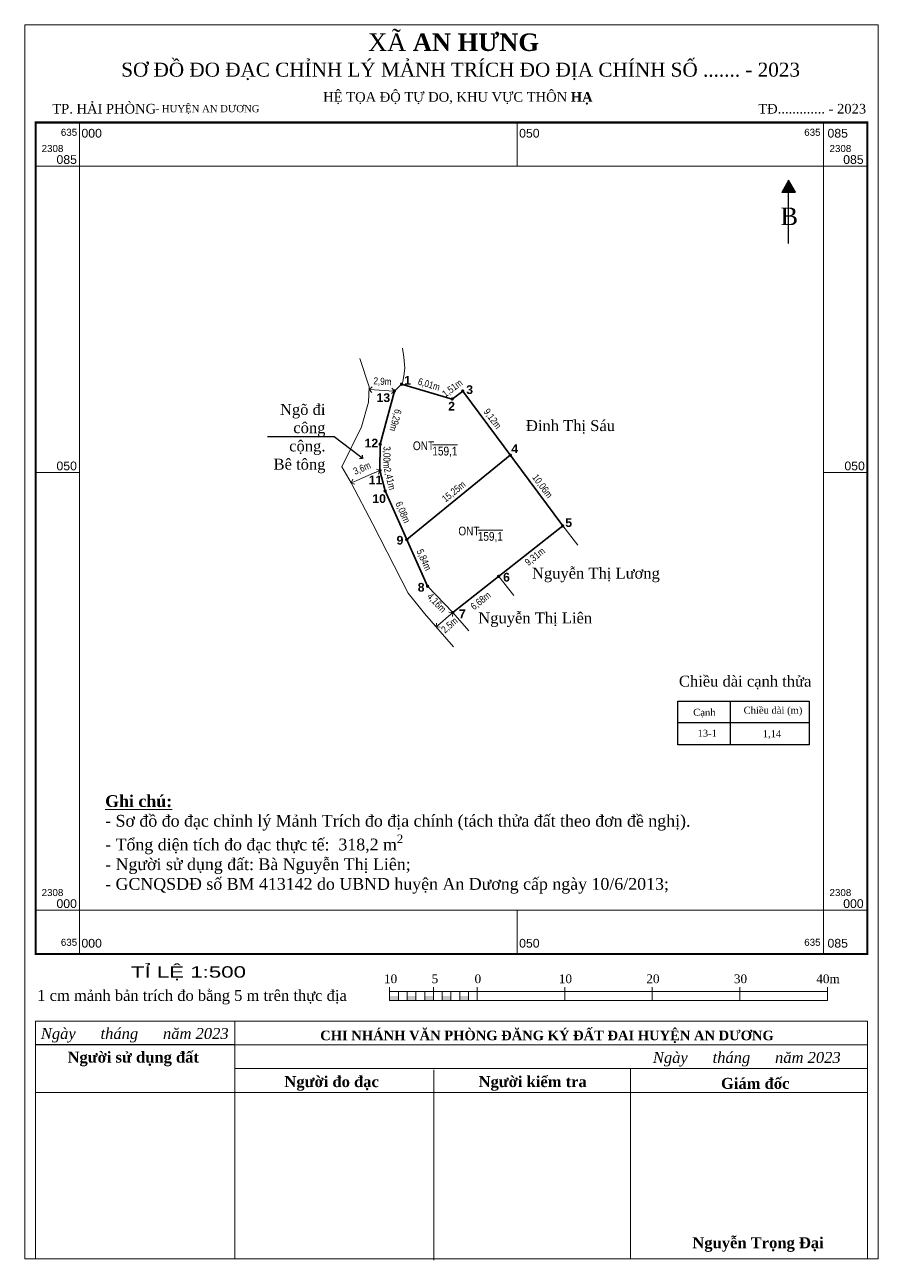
# Model space of a CAD drawing. Header units: metres. Extents: x -95 to 475, y 248 to 679.
# Drawn here: x 72.7 to 170.2, y 248 to 389.1 of the extents above; entities that cross this region are included whole.
import ezdxf
from ezdxf import colors
from ezdxf.entities.mleader import LeaderData, LeaderLine
from ezdxf.enums import TextEntityAlignment as Align
from ezdxf.math import Vec2, Vec3

# ---------------------------------------------------------------- set-up
doc = ezdxf.new("R2010")
doc.units = ezdxf.units.M
doc.header["$LTSCALE"] = 0.2
doc.header["$PDMODE"] = 3
doc.header["$PDSIZE"] = -3
doc.linetypes.add('HIDDEN', pattern=[9.525, 6.35, -3.175])
doc.layers.add('0 @ 0.5', color=7, linetype='Continuous')
doc.layers.add('Heaven2407', color=2, linetype='Continuous')
for name, color, linetype, lineweight in [('NOI @ 0.5', 4, 'Continuous', 5), ('Thanh', 8, 'Continuous', 9), ('Thêm và ngõ @ 0.5', 3, 'Continuous', 13), ('Đậm', 1, 'Continuous', 35), ('Đỏ', 1, 'HIDDEN', 13)]:
    doc.layers.add(name, color=color, linetype=linetype, lineweight=lineweight)
doc.styles.add('Annotative', font='times.ttf', dxfattribs={"height": 2.5})
doc.styles.add('DIM', font='ARIALN.TTF', dxfattribs={"height": 1.6})
doc.styles.add('Free', font='times.ttf')
doc.styles.add('Land House', font='ARIALN.TTF', dxfattribs={"height": 2})
doc.styles.add('Point', font='arialbd.ttf', dxfattribs={"height": 2.5})
doc.styles.add('style1', font='times.ttf', dxfattribs={"height": 0.8})
doc.styles.add('Unicode', font='times.ttf')
doc.dimstyles.new('Kích thước cạnh', dxfattribs={"dimtxt": 1.6, "dimasz": 2.5, "dimexe": 1.25, "dimexo": 0.625, "dimtad": 1, "dimzin": 4, "dimtxsty": 'DIM', "dimcen": 2.5, "dimse1": 1, "dimse2": 1, "dimsd1": 1, "dimsd2": 1, "dimadec": 0, "dimazin": 0, "dimtfac": 1, "dimtmove": 0, "dimatfit": 3, "dimfxl": 1, "dimarcsym": 0})
doc.dimstyles.new('Kích thước ngõ', dxfattribs={"dimtxt": 1.6, "dimasz": 1.25, "dimexe": 1.25, "dimexo": 1, "dimgap": 1, "dimtad": 1, "dimtoh": 1, "dimdec": 1, "dimzin": 4, "dimtxsty": 'DIM', "dimblk": 'OPEN90', "dimcen": 0, "dimse1": 1, "dimse2": 1, "dimclrd": 3, "dimclre": 3, "dimclrt": 2, "dimadec": 0, "dimazin": 0, "dimtfac": 1, "dimtdec": 1, "dimtmove": 2, "dimatfit": 3, "dimldrblk": 'OPEN90', "dimfxl": 1, "dimlwd": 13, "dimlwe": 13, "dimarcsym": 1})

# ---------------------------------------------------------------- blocks, each defined once
blk = doc.blocks.new('*D143')
at = {"layer": 'Defpoints', "color": 0, "transparency": 16777216}
for p in [(128.18, 339.96), (134.17, 331.88), (134.17, 331.88)]:
    blk.add_point(p, dxfattribs=at)
at = {"color": 0, "transparency": 16777216, "insert": (131.81, 336.39), "char_height": 0.8, "attachment_point": 5, "rotation": 306.5471, "style": 'DIM'}
blk.add_mtext('10,06m', dxfattribs=at)
blk = doc.blocks.new('*D144')
at = {"layer": 'Defpoints', "color": 0, "transparency": 16777216}
for p in [(126.86, 326.12), (121.61, 321.98), (122.71, 320.59)]:
    blk.add_point(p, dxfattribs=at)
at = {"color": 0, "transparency": 16777216, "insert": (124.84, 323.28), "char_height": 0.8, "attachment_point": 5, "rotation": 38.2329, "style": 'DIM'}
blk.add_mtext('6,68m', dxfattribs=at)
blk = doc.blocks.new('*D145')
at = {"layer": 'Defpoints', "color": 0, "transparency": 16777216}
for p in [(118.74, 324.99), (117.72, 324.02), (121.61, 321.98)]:
    blk.add_point(p, dxfattribs=at)
at = {"color": 0, "transparency": 16777216, "insert": (119.73, 323.06), "char_height": 0.8, "attachment_point": 5, "rotation": 313.6921, "style": 'DIM'}
blk.add_mtext('4,16m', dxfattribs=at)
blk = doc.blocks.new('*D146')
at = {"layer": 'Defpoints', "color": 0, "transparency": 16777216}
for p in [(113.3, 338.21), (113.3, 338.21), (113.89, 335.88)]:
    blk.add_point(p, dxfattribs=at)
at = {"color": 0, "transparency": 16777216, "insert": (114.36, 337.24), "char_height": 0.8, "attachment_point": 5, "rotation": 284.1343, "style": 'DIM'}
blk.add_mtext('2,41m', dxfattribs=at)
blk = doc.blocks.new('*D147')
at = {"layer": 'Defpoints', "color": 0, "transparency": 16777216}
for p in [(115.77, 348.08), (121.54, 346.38), (121.54, 346.38)]:
    blk.add_point(p, dxfattribs=at)
at = {"color": 0, "transparency": 16777216, "insert": (118.88, 347.99), "char_height": 0.8, "attachment_point": 5, "rotation": 343.6313, "style": 'DIM'}
blk.add_mtext('6,01m', dxfattribs=at)
blk = doc.blocks.new('*D148')
at = {"layer": 'Defpoints', "color": 0, "transparency": 16777216}
for p in [(122.68, 347.38), (122.75, 347.28), (121.54, 346.38)]:
    blk.add_point(p, dxfattribs=at)
at = {"color": 0, "transparency": 16777216, "insert": (121.6, 347.56), "char_height": 0.8, "attachment_point": 5, "rotation": 36.7451, "style": 'DIM'}
blk.add_mtext('1,51m', dxfattribs=at)
blk = doc.blocks.new('*D149')
at = {"layer": 'Defpoints', "color": 0, "transparency": 16777216}
for p in [(134.17, 331.88), (135.19, 330.59), (126.86, 326.12)]:
    blk.add_point(p, dxfattribs=at)
at = {"color": 0, "transparency": 16777216, "insert": (131.04, 328.33), "char_height": 0.8, "attachment_point": 5, "rotation": 38.2329, "style": 'DIM'}
blk.add_mtext('9,31m', dxfattribs=at)
blk = doc.blocks.new('Moc')
at = {"layer": 'Đỏ', "lineweight": 13}
h = blk.add_hatch(color=6, dxfattribs=at)
edge = h.paths.add_edge_path()
edge.add_arc((0, 0), 0.25, 0, 360)
blk = doc.blocks.new('_Open90')
at = {"color": 0, "linetype": 'ByBlock', "lineweight": -2}
for p, q in [((0, 0), (-1, 0)), ((-0.5, 0.5), (0, 0)), ((0, 0), (-0.5, -0.5))]:
    blk.add_line(p, q, dxfattribs=at)
blk = doc.blocks.new('*D150')
at = {"color": 3, "linetype": 'Continuous', "lineweight": 13, "transparency": 16777216}
blk.add_line((121.14, 321.57), (120.19, 320.75), dxfattribs=at)
at = {"layer": 'Defpoints', "color": 0, "transparency": 16777216}
for p in [(121.61, 321.98), (119.72, 320.34), (119.72, 320.34)]:
    blk.add_point(p, dxfattribs=at)
at = {"color": 3, "lineweight": 13, "transparency": 16777216, "xscale": 0.625, "yscale": 0.625, "zscale": 0.625}
for p, rotation in [((121.61, 321.98), 40.93502440446971), ((119.72, 320.34), 220.9350244044697)]:
    blk.add_blockref('_Open90', p, dxfattribs=dict(at, rotation=rotation))
at = {"color": 2, "transparency": 16777216, "insert": (121.28, 320.49), "char_height": 0.8, "attachment_point": 5, "rotation": 40.935, "style": 'DIM'}
blk.add_mtext('2,5m', dxfattribs=at)
blk = doc.blocks.new('*D151')
at = {"layer": 'Defpoints', "color": 0, "transparency": 16777216}
for p in [(113.32, 341.21), (113.3, 338.21), (114.8, 338.2)]:
    blk.add_point(p, dxfattribs=at)
at = {"color": 0, "transparency": 16777216, "insert": (114.02, 339.71), "char_height": 0.8, "attachment_point": 5, "rotation": 269.5604, "style": 'DIM'}
blk.add_mtext('3,00m', dxfattribs=at)
blk = doc.blocks.new('*D152')
at = {"layer": 'Defpoints', "color": 0, "transparency": 16777216}
for p in [(114.94, 347.29), (113.32, 341.21), (114.98, 340.77)]:
    blk.add_point(p, dxfattribs=at)
at = {"color": 0, "transparency": 16777216, "insert": (115.01, 343.97), "char_height": 0.8, "attachment_point": 5, "rotation": 255.0983, "style": 'DIM'}
blk.add_mtext('6,29m', dxfattribs=at)
blk = doc.blocks.new('*D153')
at = {"color": 3, "linetype": 'Continuous', "lineweight": 13, "transparency": 16777216}
blk.add_line((114.31, 347.33), (112.68, 347.42), dxfattribs=at)
at = {"layer": 'Defpoints', "color": 0, "transparency": 16777216}
for p in [(112.06, 347.46), (112.06, 347.46), (114.94, 347.29)]:
    blk.add_point(p, dxfattribs=at)
at = {"color": 3, "lineweight": 13, "transparency": 16777216, "xscale": 0.625, "yscale": 0.625, "zscale": 0.625}
for p, rotation in [((112.06, 347.46), 176.685211683833), ((114.94, 347.29), 356.685211683833)]:
    blk.add_blockref('_Open90', p, dxfattribs=dict(at, rotation=rotation))
at = {"color": 2, "transparency": 16777216, "insert": (113.58, 348.33), "char_height": 0.8, "attachment_point": 5, "rotation": 356.6852, "style": 'DIM'}
blk.add_mtext('2,9m', dxfattribs=at)
blk = doc.blocks.new('*D154')
at = {"layer": 'Defpoints', "color": 0, "transparency": 16777216}
for p in [(113.89, 335.88), (116.36, 330.33), (116.36, 330.33)]:
    blk.add_point(p, dxfattribs=at)
at = {"color": 0, "transparency": 16777216, "insert": (115.85, 333.42), "char_height": 0.8, "attachment_point": 5, "rotation": 294.0141, "style": 'DIM'}
blk.add_mtext('6,08m', dxfattribs=at)
blk = doc.blocks.new('*D155')
at = {"layer": 'Defpoints', "color": 0, "transparency": 16777216}
for p in [(122.75, 347.28), (128.18, 339.96), (128.18, 339.96)]:
    blk.add_point(p, dxfattribs=at)
at = {"color": 0, "transparency": 16777216, "insert": (126.1, 344.09), "char_height": 0.8, "attachment_point": 5, "rotation": 306.5471, "style": 'DIM'}
blk.add_mtext('9,12m', dxfattribs=at)
blk = doc.blocks.new('*D156')
at = {"color": 3, "linetype": 'Continuous', "lineweight": 13, "transparency": 16777216}
blk.add_line((112.72, 337.97), (110.59, 337.05), dxfattribs=at)
at = {"layer": 'Defpoints', "color": 0, "transparency": 16777216}
for p in [(113.3, 338.21), (110.02, 336.8), (110.02, 336.8)]:
    blk.add_point(p, dxfattribs=at)
at = {"color": 3, "lineweight": 13, "transparency": 16777216, "xscale": 0.625, "yscale": 0.625, "zscale": 0.625}
for p, rotation in [((113.3, 338.21), 23.29112298959082), ((110.02, 336.8), 203.2911229895908)]:
    blk.add_blockref('_Open90', p, dxfattribs=dict(at, rotation=rotation))
at = {"color": 2, "transparency": 16777216, "insert": (111.27, 338.41), "char_height": 0.8, "attachment_point": 5, "rotation": 23.2911, "style": 'DIM'}
blk.add_mtext('3,6m', dxfattribs=at)
blk = doc.blocks.new('*D157')
at = {"layer": 'Defpoints', "color": 0, "transparency": 16777216}
for p in [(128.18, 339.96), (116.36, 330.33), (116.36, 330.33)]:
    blk.add_point(p, dxfattribs=at)
at = {"color": 0, "transparency": 16777216, "insert": (121.77, 335.76), "char_height": 0.8, "attachment_point": 5, "rotation": 39.1831, "style": 'DIM'}
blk.add_mtext('15,25m', dxfattribs=at)
blk = doc.blocks.new('*D158')
at = {"layer": 'Defpoints', "color": 0, "transparency": 16777216}
for p in [(116.36, 330.33), (118.74, 324.99), (118.74, 324.99)]:
    blk.add_point(p, dxfattribs=at)
at = {"color": 0, "transparency": 16777216, "insert": (118.27, 327.98), "char_height": 0.8, "attachment_point": 5, "rotation": 294.0141, "style": 'DIM'}
blk.add_mtext('5,84m', dxfattribs=at)

msp = doc.modelspace()

# ---------------------------------------------------------------- hatches: boundary and pattern name
at = {"linetype": 'Continuous'}
h = msp.add_hatch(color=256, dxfattribs=at)
h.paths.add_polyline_path([(159.974, 371.379), (159.189, 370.024), (159.974, 370.024)])
h.paths.add_polyline_path([(159.974, 370.024), (160.76, 370.024), (159.974, 371.379)])
at = {"linetype": 'Continuous', "lineweight": 13}
h = msp.add_hatch(color=256, dxfattribs=at)
h.paths.add_polyline_path([(115.405, 278.179), (114.405, 278.179), (114.405, 277.679), (115.405, 277.679)])
h.paths.add_polyline_path([(117.405, 278.179), (116.405, 278.179), (116.405, 277.679), (117.405, 277.679)])
h.paths.add_polyline_path([(119.405, 278.179), (118.405, 278.179), (118.405, 277.679), (119.405, 277.679)])
h.paths.add_polyline_path([(121.405, 278.179), (120.405, 278.179), (120.405, 277.679), (121.405, 277.679)])
h.paths.add_polyline_path([(123.405, 278.179), (122.405, 278.179), (122.405, 277.679), (123.405, 277.679)])

# ---------------------------------------------------------------- linework, layer by layer
at = {"color": 7, "lineweight": 13}
for p, q in [((78.968, 372.975), (78.968, 377.975)), ((128.968, 372.975), (128.968, 377.975)), ((163.968, 372.975), (163.968, 377.975)), ((78.968, 372.975), (73.968, 372.975)), ((168.968, 372.975), (163.968, 372.975)), ((78.968, 337.975), (73.968, 337.975)), ((168.968, 337.975), (163.968, 337.975)), ((78.968, 287.975), (73.968, 287.975)), ((78.968, 282.975), (78.968, 287.975)), ((128.968, 282.975), (128.968, 287.975)), ((163.968, 282.975), (163.968, 287.975)), ((168.968, 287.975), (163.968, 287.975))]:
    msp.add_line(p, q, dxfattribs=at)
at = {"color": 7, "linetype": 'ByBlock', "lineweight": 13}
for q in [(159.189, 370.024), (160.76, 370.024)]:
    msp.add_line((159.974, 371.379), q, dxfattribs=at)
at = {"color": 7, "linetype": 'ByBlock', "lineweight": 30}
msp.add_line((159.974, 364.133), (159.974, 371.379), dxfattribs=at)
at = {"linetype": 'Continuous'}
for p, q in [((159.189, 370.024), (160.76, 370.024)), ((134.171, 331.879), (134.171, 331.879)), ((121.609, 321.982), (121.609, 321.982)), ((96.715, 272.608), (73.968, 272.608))]:
    msp.add_line(p, q, dxfattribs=at)
for p, q in [((121.609, 321.982), (121.609, 321.982)), ((121.609, 321.982), (121.609, 321.982)), ((147.326, 311.871), (162.326, 311.871)), ((147.326, 309.371), (147.326, 311.871)), ((153.326, 309.371), (153.326, 311.871)), ((162.326, 311.871), (162.326, 309.371)), ((162.326, 309.371), (147.326, 309.371)), ((162.326, 309.371), (147.326, 309.371)), ((147.326, 306.871), (147.326, 309.371)), ((153.326, 306.871), (153.326, 309.371)), ((162.326, 309.371), (162.326, 306.871)), ((162.326, 306.871), (147.326, 306.871))]:
    msp.add_line(p, q)
at = {"linetype": 'Continuous', "lineweight": 13}
for p, q in [((163.968, 287.975), (163.968, 282.975)), ((163.968, 287.975), (163.968, 282.975)), ((163.968, 287.975), (168.968, 287.975)), ((114.405, 277.679), (114.405, 279.179)), ((114.405, 278.679), (164.405, 278.679)), ((115.405, 277.679), (115.405, 278.679)), ((116.405, 277.679), (116.405, 278.679)), ((117.405, 277.679), (117.405, 278.679)), ((118.405, 277.679), (118.405, 278.679)), ((119.405, 277.679), (119.405, 279.179)), ((119.405, 277.679), (119.405, 278.679)), ((120.405, 277.679), (120.405, 278.679)), ((121.405, 277.679), (121.405, 278.679)), ((122.405, 277.679), (122.405, 278.679)), ((123.405, 277.679), (123.405, 278.679)), ((124.405, 277.679), (124.405, 279.179)), ((124.405, 277.679), (124.405, 278.679)), ((134.405, 277.679), (134.405, 279.179)), ((144.405, 277.679), (144.405, 279.179)), ((154.405, 277.679), (154.405, 279.179)), ((164.405, 277.679), (164.405, 279.179)), ((114.405, 277.679), (164.405, 277.679))]:
    msp.add_line(p, q, dxfattribs=at)
at = {"color": 7, "linetype": 'Continuous', "lineweight": 5}
for p, q in [((73.968, 275.325), (168.968, 275.325)), ((94.415, 275.325), (168.968, 275.325)), ((96.715, 275.325), (96.715, 248.138)), ((168.968, 275.325), (168.968, 248.138)), ((96.715, 272.608), (168.968, 272.608)), ((96.715, 269.891), (168.968, 269.891)), ((119.461, 269.743), (119.461, 247.99)), ((141.915, 269.891), (141.915, 248.138)), ((168.968, 267.174), (73.968, 267.174)), ((168.968, 267.174), (94.415, 267.174))]:
    msp.add_line(p, q, dxfattribs=at)
at = {"linetype": 'Continuous', "lineweight": 15}
msp.add_line((73.968, 248.138), (168.968, 248.138), dxfattribs=at)
at = {"color": 7, "lineweight": 13, "const_width": 0.25}
msp.add_lwpolyline([(73.968, 282.975), (168.968, 282.975), (168.968, 377.975), (73.968, 377.975)], close=True, dxfattribs=at)
at = {"color": 7, "lineweight": 13}
msp.add_lwpolyline([(78.968, 287.975), (163.968, 287.975), (163.968, 372.975), (78.968, 372.975)], close=True, dxfattribs=at)
at = {"color": 7, "linetype": 'Continuous', "lineweight": 5}
msp.add_lwpolyline([(73.968, 248.138), (73.968, 275.325)], dxfattribs=at)
at = {"layer": 'Defpoints', "linetype": 'Continuous', "lineweight": 13}
msp.add_lwpolyline([(72.718, 248.138), (170.218, 248.138), (170.218, 389.138), (72.718, 389.138)], close=True, dxfattribs=at)
at = {"layer": 'Thanh'}
for p, q in [((134.171, 331.879), (135.912, 329.67)), ((126.857, 326.116), (128.577, 323.921))]:
    msp.add_line(p, q, dxfattribs=at)
at = {"layer": 'Thanh', "linetype": 'Continuous'}
msp.add_line((121.609, 321.982), (123.438, 319.893), dxfattribs=at)
for points in [[(115.772, 348.075), (115.908, 348.386), (116.035, 349.042), (116.119, 349.909), (116.02, 351.163), (115.882, 352.17)], [(121.707, 318.055), (118.381, 321.89), (116.515, 324.199), (112.471, 332.083), (110.019, 336.801), (108.948, 338.629), (111.189, 343.186), (111.973, 346.033), (112.074, 347.775), (110.982, 350.99)]]:
    msp.add_lwpolyline(points, dxfattribs=at)
at = {"layer": 'Đậm', "linetype": 'Continuous'}
for p, q in [((114.939, 347.291), (113.32, 341.21)), ((115.772, 348.075), (114.939, 347.292)), ((114.939, 347.291), (114.939, 347.291)), ((114.939, 347.291), (114.939, 347.291)), ((121.542, 346.38), (115.772, 348.075)), ((122.752, 347.284), (121.542, 346.38)), ((122.752, 347.284), (122.752, 347.284)), ((122.752, 347.284), (122.752, 347.284)), ((122.752, 347.284), (122.752, 347.284)), ((122.752, 347.284), (122.752, 347.284)), ((122.752, 347.284), (122.752, 347.284)), ((134.171, 331.879), (122.752, 347.284)), ((113.32, 341.21), (113.297, 338.213)), ((113.297, 338.213), (113.886, 335.876)), ((113.886, 335.876), (118.735, 324.991)), ((121.609, 321.982), (134.171, 331.879)), ((134.171, 331.879), (134.171, 331.879)), ((134.171, 331.879), (134.171, 331.879)), ((118.735, 324.991), (121.609, 321.982))]:
    msp.add_line(p, q, dxfattribs=at)
at = {"layer": 'Đậm'}
msp.add_line((128.18, 339.961), (116.359, 330.325), dxfattribs=at)

# ---------------------------------------------------------------- block references
at = {"color": 7, "linetype": 'Continuous', "lineweight": 0, "xscale": 0.8000000000000114, "yscale": 0.8000000000000114, "zscale": 0.8000000000000114}
for p in [(114.939, 347.291), (115.772, 348.075), (122.752, 347.284), (121.542, 346.38), (113.32, 341.21), (128.18, 339.961), (113.297, 338.213), (113.886, 335.876), (134.171, 331.879), (116.359, 330.325), (126.857, 326.116), (118.735, 324.991), (121.609, 321.982)]:
    msp.add_blockref('Moc', p, dxfattribs=at)

# ---------------------------------------------------------------- texts
at = {"color": 7, "linetype": 'Continuous', "lineweight": 13, "style": 'Free'}
for s, height, p in [('TP. HẢI PHÒNG', 1.1, (75.863, 379.543, 0.255)), (' - HUYỆN AN DƯƠNG', 0.81, (87.37, 379.543, 0.255))]:
    msp.add_text(s, height=height, dxfattribs=at).set_placement(p, align=Align.MIDDLE_LEFT)
at = {"color": 7, "lineweight": 13, "style": 'Free'}
for s, height, p in [('B', 2, (159.04, 366.25)), ('1 cm mảnh bản trích đo bằng 5 m trên thực địa', 1.25, (74.147, 277.623))]:
    msp.add_text(s, height=height, dxfattribs=at).set_placement(p)
at = {"color": 0, "attachment_point": 1, "style": 'Free'}
for s, insert, char_height, width in [('\\pi39.21855;{\\H1.25x;XÃ \\fTimes New Roman|b1|i0|c0|p18;AN HƯNG}\\P\\pi11.02368;SƠ ĐỒ ĐO ĐẠC CHỈNH LÝ MẢNH TRÍCH ĐO ĐỊA CHÍNH SỐ ....... - 2023', (72.718, 388.138), 1.6, 97.5), ('\\pi33.8573;HỆ TỌA ĐỘ TỰ DO, KHU VỰC THÔN {\\fTimes New Roman|b1|i0|c0|p18;HẠ}', (72.954, 381.438, 0.255), 1.1, 97.75848)]:
    msp.add_mtext(s, dxfattribs=dict(at, insert=insert, char_height=char_height, width=width))
at = {"color": 7, "linetype": 'Continuous', "lineweight": 13}
for s, insert, char_height, attachment_point, style in [('\\A1;{\\f.VnArial|b0|i0|c0|p34;635}', (77.777, 376.842), 0.8, 5, 'Free'), ('\\A1;{\\f.VnArial|b0|i0|c0|p34;000}', (80.363, 376.734), 1, 5, 'Free'), ('\\A1;{\\f.VnArial|b0|i0|c0|p34;050}', (130.363, 376.734), 1, 5, 'Free'), ('\\A1;{\\f.VnArial|b0|i0|c0|p34;635}', (162.69, 376.842), 0.8, 5, 'Free'), ('\\A1;{\\f.VnArial|b0|i0|c0|p34;085}', (165.582, 376.734), 1, 5, 'Free'), ('\\A1;{\\f.VnArial|b0|i0|c0|p34;2308}', (75.89, 374.991), 0.8, 5, 'Free'), ('\\A1;{\\f.VnArial|b0|i0|c0|p34;085}', (77.514, 373.728), 1, 5, 'Free'), ('\\A1;{\\f.VnArial|b0|i0|c0|p34;2308}', (165.89, 374.991), 0.8, 5, 'Free'), ('\\A1;{\\f.VnArial|b0|i0|c0|p34;085}', (167.38, 373.728), 1, 5, 'Free'), ('\\A1;{\\f.VnArial|b0|i0|c0|p34;050}', (77.514, 338.728), 1, 5, 'Free'), ('\\A1;{\\f.VnArial|b0|i0|c0|p34;050}', (167.514, 338.728), 1, 5, 'Free'), ('\\A1;{\\fTimes New Roman|b1|i0|c0|p18;\\L\\C256;Ghi chú:\\fTimes New Roman|b0|i0|c0|p18; \\l\\P- Sơ đồ đo đạc chỉnh lý Mảnh Trích đo địa chính (tách thửa đất theo đơn đề nghị). \\P- Tổng diện tích đo đạc thực tế:  318,2 m\\H0.7x;\\S2^ ;\\H1.429x;\\P- Người sử dụng đất: Bà Nguyễn Thị Liên;\\P- GCNQSDĐ số BM 413142 do UBND huyện An Dương cấp ngày 10/6/2013;}', (81.909, 301.123), 1.35, 1, 'style1'), ('\\A1;{\\f.VnArial|b0|i0|c0|p34;2308}', (75.89, 289.991), 0.8, 5, 'Free'), ('\\A1;{\\f.VnArial|b0|i0|c0|p34;2308}', (165.89, 289.991), 0.8, 5, 'Free'), ('\\A1;{\\f.VnArial|b0|i0|c0|p34;000}', (77.514, 288.728), 1, 5, 'Free'), ('\\A1;{\\f.VnArial|b0|i0|c0|p34;000}', (167.38, 288.728), 1, 5, 'Free'), ('\\A1;{\\f.VnArial|b0|i0|c0|p34;635}', (77.777, 284.31), 0.8, 5, 'Free'), ('\\A1;{\\f.VnArial|b0|i0|c0|p34;000}', (80.363, 284.202), 1, 5, 'Free'), ('\\A1;{\\f.VnArial|b0|i0|c0|p34;050}', (130.363, 284.202), 1, 5, 'Free'), ('\\A1;{\\f.VnArial|b0|i0|c0|p34;635}', (162.69, 284.31), 0.8, 5, 'Free'), ('\\A1;{\\f.VnArial|b0|i0|c0|p34;085}', (165.582, 284.202), 1, 5, 'Free')]:
    msp.add_mtext(s, dxfattribs=dict(at, insert=insert, char_height=char_height, attachment_point=attachment_point, style=style))
at = {"char_height": 0.8, "attachment_point": 1, "style": 'Free'}
for s, width, heights, insert in [('Cạnh', 3.46278, [0], (149.078, 310.991)), ('Chiều dài (m)', 6.59689, [1.107], (154.833, 311.227)), ('13-1', 1.96591, [0], (149.567, 308.593)), ('1,14', 1.96591, [0], (157.012, 308.544))]:
    msp.add_mtext_dynamic_manual_height_columns(s, width=width, gutter_width=12.5, heights=heights, dxfattribs=dict(at, insert=insert))
at = {"color": 7, "lineweight": 13, "style": 'Free'}
for s, insert, char_height, width, attachment_point in [('{\\fArial|b0|i0|c0|p34;\\W1.4;TỈ LỆ 1:\\fArial|b0|i0|c163|p34;5\\fArial|b0|i0|c0|p34;00}', (91.421, 281.577), 1.3, 20.02389, 2), ('{\\fTimes New Roman|b0|i0|c163|p18;1}0', (114.511, 280.139), 1, 4.38686, 5), ('{\\fTimes New Roman|b0|i0|c163|p18;5} ', (119.574, 280.139), 1, 4.38686, 5), ('0 ', (124.479, 280.139), 1, 4.38686, 5), ('10 ', (134.479, 280.139), 1, 4.38686, 5), ('20 ', (144.479, 280.139), 1, 4.38686, 5), ('30 ', (154.479, 280.139), 1, 4.38686, 5), ('40m ', (164.479, 280.139), 1, 4.38686, 5)]:
    msp.add_mtext(s, dxfattribs=dict(at, insert=insert, char_height=char_height, width=width, attachment_point=attachment_point))
at = {"color": 7, "linetype": 'Continuous', "lineweight": 5, "attachment_point": 5, "style": 'Unicode'}
for s, insert, char_height in [('\\A1;{\\fTimes New Roman|b0|i1|c0|p18;Ngày      tháng      năm 2023}', (85.286, 273.693), 1.25), ('\\A1;{\\fTimes New Roman|b1|i0|c0|p18;CHI NHÁNH VĂN PHÒNG ĐĂNG KÝ ĐẤT ĐAI HUYỆN AN DƯƠNG}', (132.377, 273.512), 1.1), ('\\A1;{\\fTimes New Roman|b1|i0|c0|p18;Người sử dụng đất}', (85.116, 270.985), 1.25), ('\\A1;{\\fTimes New Roman|b0|i1|c0|p18;Ngày      tháng      năm 2023}', (155.197, 270.953), 1.25), ('\\A1;{\\fTimes New Roman|b1|i0|c0|p18;Người đo đạc}', (107.777, 268.19), 1.25), ('\\A1;{\\fTimes New Roman|b1|i0|c0|p18;Người kiểm tra}', (130.739, 268.19), 1.25), ('\\A1;{\\fTimes New Roman|b1|i0|c0|p18;Giám đốc}', (156.16, 268.19), 1.25), ('\\A1;{\\fTimes New Roman|b1|i0|c0|p18;Nguyễn Trọng Đại}', (156.484, 249.784), 1.25)]:
    msp.add_mtext(s, dxfattribs=dict(at, insert=insert, char_height=char_height))
at = {"layer": '0 @ 0.5', "insert": (147.446, 314.771), "char_height": 1.25, "attachment_point": 1, "style": 'Annotative'}
msp.add_mtext_dynamic_manual_height_columns('Chiều dài cạnh thửa', width=16.17609, gutter_width=6.25, heights=[0], dxfattribs=at)
at = {"layer": 'Defpoints', "color": 7, "linetype": 'Continuous', "lineweight": 13, "style": 'Free'}
msp.add_text('TĐ............. - 2023', height=1.1, dxfattribs=at).set_placement((156.508, 379.543, 0.255), align=Align.MIDDLE_LEFT)
at = {"layer": 'Heaven2407', "style": 'Point'}
for s, p in [('1', (116.073, 348.016)), ('3', (123.151, 346.948)), ('13', (112.903, 346.034)), ('2', (121.087, 345.058)), ('12', (111.539, 340.841)), ('4', (128.294, 340.194)), ('11', (112.007, 336.623)), ('10', (112.424, 334.503)), ('5', (134.462, 331.755)), ('9', (115.194, 329.746)), ('6', (127.363, 325.525)), ('8', (117.612, 324.373)), ('7', (122.316, 321.339))]:
    msp.add_text(s, height=1, dxfattribs=at).set_placement(p)
at = {"layer": 'NOI @ 0.5', "char_height": 1, "attachment_point": 1, "style": 'Land House'}
for s, insert in [('ONT', (117.059, 341.544)), ('{\\O159,1}', (119.279, 340.931)), ('ONT', (122.251, 331.801)), ('{\\O159,1}', (124.471, 331.189))]:
    msp.add_mtext_dynamic_manual_height_columns(s, width=4.47053, gutter_width=5, heights=[0], dxfattribs=dict(at, insert=insert))
at = {"layer": 'Thêm và ngõ @ 0.5', "char_height": 1.25, "attachment_point": 1, "style": 'Annotative'}
for s, insert in [('Đinh Thị Sáu', (129.97, 343.969)), ('Nguyễn Thị Lương', (130.663, 327.107)), ('Nguyễn Thị Liên', (124.528, 321.996))]:
    msp.add_mtext_dynamic_manual_height_columns(s, width=15.79396, gutter_width=6.25, heights=[0], dxfattribs=dict(at, insert=insert))

# ---------------------------------------------------------------- dimensions: what is measured, and where the dimension line sits
at = {"layer": '0 @ 0.5'}
for base, p1, p2, angle, dimstyle, override, picture, middle in [((112.055, 347.458), (114.939, 347.291), (112.055, 347.458), 176.68521, 'Kích thước ngõ', {"dimscale": 0.5, "dimpost": 'm', "dimtix": 0, "dimtofl": 1, "dimtmove": 2, "dimatfit": 3}, '*D153', (113.585, 348.328)), ((122.683, 347.377), (121.542, 346.38), (122.752, 347.284), 36.74512, 'Kích thước cạnh', {"dimscale": 0.5, "dimpost": 'm', "dimtix": 0, "dimtofl": 1, "dimtmove": 0, "dimatfit": 3}, '*D148', (122.078, 346.925)), ((114.98, 340.769), (114.939, 347.291), (113.32, 341.21), 255.09826, 'Kích thước cạnh', {"dimscale": 0.5, "dimpost": 'm', "dimtix": 0, "dimtofl": 1, "dimtmove": 0, "dimatfit": 3}, '*D152', (115.777, 343.761)), ((114.803, 338.201), (113.32, 341.21), (113.297, 338.213), 269.56042, 'Kích thước cạnh', {"dimscale": 0.5, "dimpost": 'm', "dimtix": 0, "dimtofl": 1, "dimtmove": 0, "dimatfit": 3}, '*D151', (114.814, 339.7)), ((113.297, 338.213), (113.886, 335.876), (113.297, 338.213), 104.1343, 'Kích thước cạnh', {"dimscale": 0.5, "dimpost": 'm', "dimtix": 0, "dimtofl": 1, "dimtmove": 0, "dimatfit": 3}, '*D146', (113.592, 337.044)), ((119.721, 320.345), (121.609, 321.982), (119.721, 320.345), 220.93502, 'Kích thước ngõ', {"dimscale": 0.5, "dimpost": 'm', "dimtix": 0, "dimtofl": 1, "dimtmove": 2, "dimatfit": 3}, '*D150', (121.282, 320.492))]:
    dim = msp.add_linear_dim(base=base, p1=p1, p2=p2, angle=angle, dimstyle=dimstyle, override=override, dxfattribs=at)
    dim.commit()
    dim.dimension.update_dxf_attribs({"geometry": picture, "text_midpoint": middle, "dimtype": 129})
for p1, p2, distance, dimstyle, override, picture, middle in [((115.772, 348.075), (121.542, 346.38), 0, 'Kích thước cạnh', {"dimscale": 0.5, "dimpost": 'm', "dimtix": 0, "dimtofl": 1, "dimtmove": 0, "dimatfit": 3}, '*D147', (118.88, 347.989)), ((122.752, 347.284), (128.18, 339.961), 0, 'Kích thước cạnh', {"dimscale": 0.5, "dimpost": 'm', "dimtix": 0, "dimtofl": 1, "dimtmove": 0, "dimatfit": 3}, '*D155', (126.103, 344.095)), ((113.297, 338.213), (110.019, 336.801), 0, 'Kích thước ngõ', {"dimscale": 0.5, "dimpost": 'm', "dimtix": 0, "dimtofl": 1, "dimtmove": 2, "dimatfit": 3}, '*D156', (111.27, 338.408)), ((128.18, 339.961), (116.359, 330.325), 0, 'Kích thước cạnh', {"dimscale": 0.5, "dimpost": 'm', "dimtix": 0, "dimtofl": 1, "dimtmove": 0, "dimatfit": 3}, '*D157', (121.768, 335.758)), ((128.18, 339.961), (134.171, 331.879), 0, 'Kích thước cạnh', {"dimscale": 0.5, "dimpost": 'm', "dimtix": 0, "dimtofl": 1, "dimtmove": 0, "dimatfit": 3}, '*D143', (131.813, 336.392)), ((113.886, 335.876), (116.359, 330.325), 0, 'Kích thước cạnh', {"dimscale": 0.5, "dimpost": 'm', "dimtix": 0, "dimtofl": 1, "dimtmove": 0, "dimatfit": 3}, '*D154', (115.847, 333.424)), ((126.857, 326.116), (134.171, 331.879), -1.64, 'Kích thước cạnh', {"dimscale": 0.5, "dimpost": 'm', "dimtix": 0, "dimtofl": 1, "dimtmove": 0, "dimatfit": 3}, '*D149', (131.038, 328.333)), ((116.359, 330.325), (118.735, 324.991), 0, 'Kích thước cạnh', {"dimscale": 0.5, "dimpost": 'm', "dimtix": 0, "dimtofl": 1, "dimtmove": 0, "dimatfit": 3}, '*D158', (118.272, 327.981)), ((126.857, 326.116), (121.609, 321.982), 1.775, 'Kích thước cạnh', {"dimscale": 0.5, "dimpost": 'm', "dimtix": 0, "dimtofl": 1, "dimtmove": 0, "dimatfit": 3}, '*D144', (124.84, 323.279)), ((121.609, 321.982), (118.735, 324.991), 1.41, 'Kích thước cạnh', {"dimscale": 0.5, "dimpost": 'm', "dimtix": 0, "dimtofl": 1, "dimtmove": 0, "dimatfit": 3}, '*D145', (119.727, 323.061))]:
    dim = msp.add_aligned_dim(p1=p1, p2=p2, distance=distance, dimstyle=dimstyle, override=override, dxfattribs=at)
    dim.commit()
    dim.dimension.update_dxf_attribs({"geometry": picture, "text_midpoint": middle})

# ---------------------------------------------------------------- leaders
at = {"layer": 'Thêm và ngõ @ 0.5', "lineweight": 13}
ml = msp.add_multileader_mtext('Standard', dxfattribs=at)
ml.set_content(' Ngõ đi công cộng. Bê tông', color=256, style='Annotative')
ml.set_leader_properties()
ml.set_arrow_properties(name='OPEN90')
ml.build(insert=Vec2(0, 0))
ml.multileader.update_dxf_attribs({"text_left_attachment_type": 5, "text_right_attachment_type": 5, "dogleg_length": 0, "arrow_head_size": 0.5, "scale": 0.5})
ctx = ml.context
ctx.base_point, ctx.scale, ctx.char_height, ctx.arrow_head_size, ctx.landing_gap_size, ctx.plane_origin = Vec3(95.863, 342.048), 0.5, 1.25, 0.5, 1, Vec3(86.789, 308.577)
ctx.left_attachment, ctx.right_attachment, ctx.text_align_type = 5, 5, 2
notes = []
notes.append((ctx, [(1, (1, 1, 0), (108.07, 342.048), (-1, 0), 0, [(0, [(111.315, 339.598)], 0, [])])]))
ctx.mtext.insert, ctx.mtext.width, ctx.mtext.alignment, ctx.mtext.flow_direction = Vec3(107.07, 345.811), 13.12154, 3, 5
for ctx, leaders in notes:
    for number, flags, end, landing, length, lines in leaders:
        leader = LeaderData()
        leader.index, (leader.has_last_leader_line, leader.has_dogleg_vector, leader.attachment_direction) = number, flags
        leader.last_leader_point, leader.dogleg_vector, leader.dogleg_length = Vec3(end), Vec3(landing), length
        for number, points, colour, breaks in lines:
            line = LeaderLine()
            line.index, line.vertices, line.color, line.breaks = number, Vec3.list(points), colors.encode_raw_color(colour), breaks
            leader.lines.append(line)
        ctx.leaders.append(leader)

doc.saveas('drawing.dxf')
